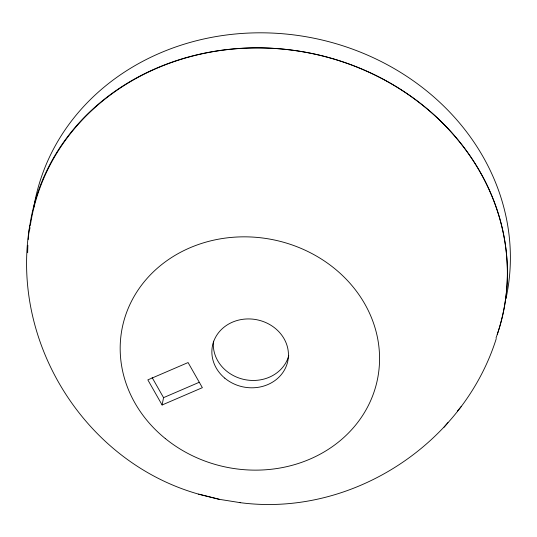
<?xml version="1.0" encoding="UTF-8"?>
<svg xmlns="http://www.w3.org/2000/svg" width="537" height="537" viewBox="0 0 537 537"><rect width="100%" height="100%" fill="white"/><g stroke="black" fill="none" stroke-linecap="round" stroke-linejoin="round"><path stroke-width="0.81" d="M29.864 225.218C9.646 341.579 84.638 461.974 198.596 494.147L219.405 499.363M162.107 404.992L147.836 379.874L188.084 362.556L202.362 387.674L162.107 404.992L163.55 397.649L152.132 377.558M496.269 338.646C462.901 444.703 351.003 517.091 240.489 502.699L239.885 502.619M457.423 411.087L461.431 406.261M444.106 427.204L447.925 422.606M163.55 397.649L199.247 382.29M240.489 502.699L219.351 499.336L198.596 494.147M33.717 207.591A240.536 214.511 11.1 0 1 311.272 37.691A240.536 214.511 11.1 0 1 505.941 298.78M30.367 225.124A240.536 214.511 11.1 0 1 318.656 55.002A240.536 214.511 11.1 0 1 497.255 334.444M29.79 229.198A240.536 214.511 11.1 0 1 30.012 227.567M28.226 239.536A240.764 214.713 11.1 0 1 312.474 53.606A240.764 214.713 11.1 0 1 496.02 337.981M27.669 252.719A240.764 214.713 11.1 0 1 27.87 245.295M288.772 355.716A38.442 34.281 11.1 0 1 245.12 379.686A38.442 34.281 11.1 0 1 213.484 341.176M165.268 438.521A130.189 116.099 11.1 0 0 377.303 380.129A130.189 116.099 11.1 0 0 207.047 241.811A130.189 116.099 11.1 0 0 165.268 438.521M224.781 378.149A38.442 34.281 11.1 0 0 287.678 361.683A38.442 34.281 11.1 0 0 238.005 320.26A38.442 34.281 11.1 0 0 224.781 378.149"/></g></svg>
